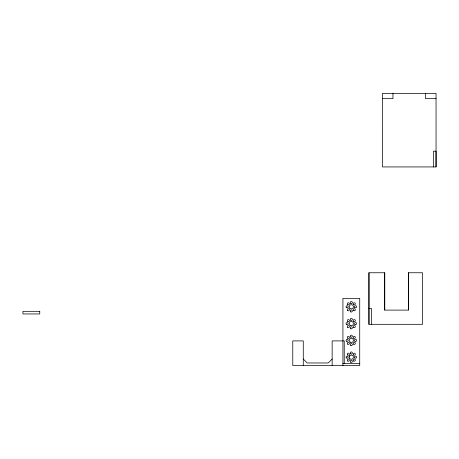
<?xml version="1.0" encoding="UTF-8"?>
<svg xmlns="http://www.w3.org/2000/svg" width="459" height="459" viewBox="0 0 459 459"><rect width="100%" height="100%" fill="white"/><g stroke="black" fill="none" stroke-linecap="round" stroke-linejoin="round"><path stroke-width="0.69" d="M368.956 324.312L368.956 272.761L384.722 272.755L384.722 310.106L408.349 310.106L408.349 272.755L422.561 272.755L422.561 324.312L368.956 324.312L368.956 272.761M384.722 310.106L384.722 272.761M408.349 310.106L408.349 272.761M436.05 166.933L436.05 93.412L382.445 93.412L382.45 166.933L436.05 166.933L436.05 151.177L433.457 151.177L433.457 166.933M349.506 356.138L349.838 355.702M332.155 359.024L328.219 362.966L307.214 362.966L303.273 359.024M382.445 98.662L392.95 98.662L392.95 93.412M436.05 98.662L425.545 98.662L425.545 93.412M368.956 308.557L371.618 308.557L371.618 324.312M342.925 363.488L359.73 363.488M344.239 363.488L344.239 340.905L332.155 340.905L332.155 365.588M342.925 365.588L342.925 298.367L359.73 298.367L359.73 365.588L292.773 365.588L292.773 340.905L303.273 340.905L303.273 365.588M39.755 311.322L22.95 311.322L22.95 313.95L39.755 313.95L39.755 311.322M353.556 327.29A1.05 1.05 0 0 0 355.312 326.819A1.05 1.05 0 0 0 354.027 325.534A1.05 1.05 0 0 0 353.556 327.29M353.774 321.518A1.05 1.05 0 0 0 355.346 320.606A1.05 1.05 0 0 0 353.774 319.699A1.05 1.05 0 0 0 353.774 321.518M350.802 328.69A1.05 1.05 0 0 0 352.374 327.778A1.05 1.05 0 0 0 350.802 326.871A1.05 1.05 0 0 0 350.802 328.69M346.384 357.928A1.05 1.05 0 0 0 348.14 357.458A1.05 1.05 0 0 0 346.855 356.173A1.05 1.05 0 0 0 346.384 357.928M347.612 354.956A1.05 1.05 0 0 0 349.368 354.486A1.05 1.05 0 0 0 348.083 353.2A1.05 1.05 0 0 0 347.612 354.956M347.612 344.095A1.05 1.05 0 0 0 349.368 343.625A1.05 1.05 0 0 0 348.083 342.339A1.05 1.05 0 0 0 347.612 344.095M353.556 354.956A1.05 1.05 0 0 0 355.312 354.486A1.05 1.05 0 0 0 354.027 353.2A1.05 1.05 0 0 0 353.556 354.956M353.774 310.651A1.05 1.05 0 0 0 355.346 309.745A1.05 1.05 0 0 0 353.774 308.832A1.05 1.05 0 0 0 353.774 310.651M355.002 341.289A1.05 1.05 0 0 0 356.58 340.383A1.05 1.05 0 0 0 355.002 339.471A1.05 1.05 0 0 0 355.002 341.289M350.802 303.479A1.05 1.05 0 0 0 352.374 302.573A1.05 1.05 0 0 0 350.802 301.661A1.05 1.05 0 0 0 350.802 303.479M346.602 324.484A1.05 1.05 0 0 0 348.174 323.578A1.05 1.05 0 0 0 346.602 322.666A1.05 1.05 0 0 0 346.602 324.484M350.274 325.397A2.1 2.1 0 0 0 353.424 323.578A2.1 2.1 0 0 0 350.274 321.759A2.1 2.1 0 0 0 350.274 325.397M349.838 358.674A2.1 2.1 0 0 0 353.355 357.733A2.1 2.1 0 0 0 350.785 355.157A2.1 2.1 0 0 0 349.838 358.674M353.774 361.067A1.05 1.05 0 0 0 355.346 360.16A1.05 1.05 0 0 0 353.774 359.248A1.05 1.05 0 0 0 353.774 361.067M354.784 307.513A1.05 1.05 0 0 0 356.54 307.042A1.05 1.05 0 0 0 355.255 305.757A1.05 1.05 0 0 0 354.784 307.513M350.274 342.202A2.1 2.1 0 0 0 353.424 340.383A2.1 2.1 0 0 0 350.274 338.564A2.1 2.1 0 0 0 350.274 342.202M354.784 357.928A1.05 1.05 0 0 0 356.54 357.458A1.05 1.05 0 0 0 355.255 356.173A1.05 1.05 0 0 0 354.784 357.928M350.802 345.495A1.05 1.05 0 0 0 352.374 344.583A1.05 1.05 0 0 0 350.802 343.676A1.05 1.05 0 0 0 350.802 345.495M347.83 361.067A1.05 1.05 0 0 0 349.408 360.16A1.05 1.05 0 0 0 347.83 359.248A1.05 1.05 0 0 0 347.83 361.067M350.802 320.284A1.05 1.05 0 0 0 352.374 319.378A1.05 1.05 0 0 0 350.802 318.466A1.05 1.05 0 0 0 350.802 320.284M347.612 338.157A1.05 1.05 0 0 0 349.368 337.681A1.05 1.05 0 0 0 348.083 336.395A1.05 1.05 0 0 0 347.612 338.157M350.584 353.728A1.05 1.05 0 0 0 352.34 353.258A1.05 1.05 0 0 0 351.055 351.973A1.05 1.05 0 0 0 350.584 353.728M355.002 324.484A1.05 1.05 0 0 0 356.58 323.578A1.05 1.05 0 0 0 355.002 322.666A1.05 1.05 0 0 0 355.002 324.484M350.802 311.885A1.05 1.05 0 0 0 352.374 310.972A1.05 1.05 0 0 0 350.802 310.066A1.05 1.05 0 0 0 350.802 311.885M349.838 308.259A2.1 2.1 0 0 0 353.355 307.318A2.1 2.1 0 0 0 350.785 304.742A2.1 2.1 0 0 0 349.838 308.259M347.612 327.29A1.05 1.05 0 0 0 349.368 326.819A1.05 1.05 0 0 0 348.083 325.534A1.05 1.05 0 0 0 347.612 327.29M353.774 304.713A1.05 1.05 0 0 0 355.346 303.801A1.05 1.05 0 0 0 353.774 302.894A1.05 1.05 0 0 0 353.774 304.713M346.602 341.289A1.05 1.05 0 0 0 348.174 340.383A1.05 1.05 0 0 0 346.602 339.471A1.05 1.05 0 0 0 346.602 341.289M347.83 321.518A1.05 1.05 0 0 0 349.408 320.606A1.05 1.05 0 0 0 347.83 319.699A1.05 1.05 0 0 0 347.83 321.518M353.774 344.261A1.05 1.05 0 0 0 355.346 343.355A1.05 1.05 0 0 0 353.774 342.443A1.05 1.05 0 0 0 353.774 344.261M350.802 337.09A1.05 1.05 0 0 0 352.374 336.183A1.05 1.05 0 0 0 350.802 335.271A1.05 1.05 0 0 0 350.802 337.09M347.83 304.713A1.05 1.05 0 0 0 349.408 303.801A1.05 1.05 0 0 0 347.83 302.894A1.05 1.05 0 0 0 347.83 304.713M346.384 307.513A1.05 1.05 0 0 0 348.14 307.042A1.05 1.05 0 0 0 346.855 305.757A1.05 1.05 0 0 0 346.384 307.513M347.612 310.485A1.05 1.05 0 0 0 349.368 310.014A1.05 1.05 0 0 0 348.083 308.729A1.05 1.05 0 0 0 347.612 310.485M350.584 362.134A1.05 1.05 0 0 0 352.34 361.658A1.05 1.05 0 0 0 351.055 360.372A1.05 1.05 0 0 0 350.584 362.134M353.556 338.157A1.05 1.05 0 0 0 355.312 337.681A1.05 1.05 0 0 0 354.027 336.395A1.05 1.05 0 0 0 353.556 338.157"/></g></svg>
